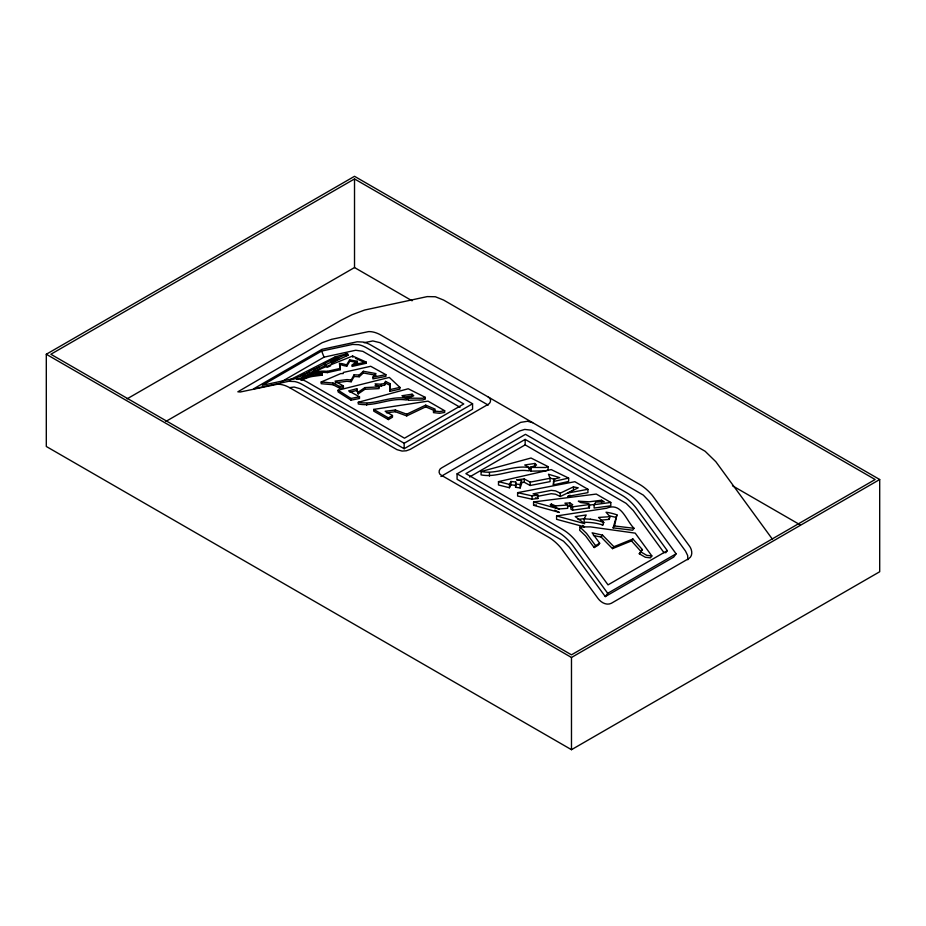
<?xml version="1.0" encoding="UTF-8"?>
<svg xmlns="http://www.w3.org/2000/svg" width="926" height="926" viewBox="0 0 926 926"><rect width="100%" height="100%" fill="white"/><g stroke="black" fill="none" stroke-linecap="round" stroke-linejoin="round"><path stroke-width="1.39" d="M335.062 382.843L347.042 381.292L351.185 381.755L351.185 380.054L354.091 374.798L359.219 375.053L363.316 371.257L376.014 373.583L372.889 377.171L372.889 378.884L385.899 376.384L385.899 374.671L370.701 366.279L343.326 372.437L343.257 373.548L340.687 373.606L321.195 381.987L321.195 383.7L333.013 384.741L339.541 388.133L343.419 387.67L343.419 385.968L335.062 381.142L347.042 379.579L351.185 380.054M457.085 473.823L457.085 479.286L563.506 541.189L569.363 547.301L605.28 596.587L673.688 557.093L676.107 553.817L640.942 505.654A38.938 22.479 60 0 0 636.486 500.515A37.318 21.541 60 0 0 626.89 492.863L525.493 434.329L457.085 473.823L558.482 532.357A37.318 21.541 60 0 1 568.078 540.008A38.938 22.479 60 0 1 572.534 545.148L607.699 593.311L605.28 596.587M469.586 476.959L525.169 444.874L525.169 439.41L622.33 495.503A37.318 21.541 60 0 1 631.926 503.154A38.938 22.479 60 0 1 636.382 508.293L667.31 550.646L665.69 552.834M384.776 383.271L381.176 384.267L375.099 383.85L379.081 386.918L379.081 388.619L364.902 389.29L358.188 393.886L356.811 388.688L348.639 390.899L359.496 396.791L359.496 398.493L351.047 400.159L338.083 391.906L338.083 390.205L389.325 377.426L399.928 387.392L399.928 389.105L389.823 391.351L390.205 383.711L385.54 381.396L384.776 384.973L381.176 385.98L375.099 385.552M389.823 391.351L390.205 383.711M550.067 478.279L530.17 482.133L524.255 478.939L516.592 479.853L521.558 480.49L521.558 483.847L520.18 487.944L515.585 487.284L515.713 482.006L510.92 481.474L509.439 484.391L509.439 487.747L498.489 484.981L498.489 481.636L551.19 469.575L568.633 478.094L568.633 481.439L553.389 484.877L553.91 479.159L559.755 477.642L548.481 474.239L550.067 478.279L550.067 481.624L530.17 485.479L524.255 482.284L520.424 482.747M515.585 487.284L515.713 482.006M593.416 535.517L601.136 537.045L612.514 548.632L631.497 540.9L641.023 551.549L642.413 549.627L632.898 538.99L613.915 546.722L602.537 535.135L592.119 532.82L599.678 543.261L598.289 545.171L594.168 547.555L585.579 535.899L579.63 530.204L580.127 526.94L590.418 526.882L635.213 533.133L651.858 555.947L650.469 557.869L645.341 557.255L639.276 553.748L640.665 551.838L646.742 555.334L651.858 555.947M687.833 559.744L687.671 555.542L685.518 551.097L649.172 501.232L643.315 495.109L531.547 430.22L524.741 429.421L519.474 431.041L440.915 476.496M553.389 484.877L553.91 479.159M600.962 520.146L609.181 519.382L609.979 516.685L606.044 512.217L608.255 512.564A46.867 38.163 7.7 0 1 615.686 514.428L616.924 514.856L614.517 525.968L613.116 527.878L632.632 530.216L634.032 528.295C625.93 520.412 621.635 501.811 606.553 508.258L556.584 515.956L556.584 519.312L584.468 526.871L582.662 525.389M613.116 527.878L616.924 514.856M520.18 487.944L520.18 484.587L521.558 480.49M601.692 524.625L602.826 524.996L603.764 522.461L598.555 517.437L609.979 516.685M384.776 384.973L385.54 381.396M509.439 487.747L510.92 484.819L510.92 481.474M601.68 524.66A43.58 35.466 5.9 0 0 587.964 522.38L584.156 522.206L584.156 518.849L586.216 514.972L575.254 516.604L584.711 523.688L556.584 515.956M351.185 381.755L354.091 376.5L354.091 374.798M346.579 364.913C336.705 361.615 338.418 365.087 346.799 366.164L346.579 364.913L349.634 359.867L357.274 361.267L357.494 362.517L352.007 366.441L366.326 363.247L366.106 361.997L352.621 356.035L322.063 368.316L300.869 378.769L301.089 380.019L308.948 377.264A33.544 26.368 26 0 1 314.331 376.199L322.341 375.123L322.121 373.873L314.157 373.433L312.768 373.687L312.988 374.937M346.799 366.164L349.854 361.117L349.634 359.867M554.801 510.18L559.35 512.425L533.573 505.307L533.573 501.961L596.275 494.067L610.801 502.459L610.801 505.804L594.133 508.038L594.133 504.682L595.927 502.031L604.203 501.753L601.553 500.225L589.144 501.799L578.322 501.186L580.671 502.54L588.38 503.501L589.445 504.508L589.445 507.853L572.615 510.18L570.902 509.184L570.902 505.839L572.754 504.774L569.953 502.957L564.918 503.165L567.719 504.971L567.719 508.316L558.228 509.034M601.136 537.045L602.537 535.135M594.168 547.555L595.568 545.645L599.678 543.261M612.514 548.632L613.915 546.722M631.497 540.9L632.898 538.99M354.091 376.5L359.219 376.766L363.316 372.97L376.014 375.296M639.276 553.748L642.413 549.627M433.484 410.936L435.22 409.211L425.705 405.148L406.722 414.2L395.344 409.998L385.17 411.26L392.485 415.496L392.485 417.198L388.376 419.582L373.722 411.121L373.722 409.408L428.02 401.132L444.677 410.739L444.677 412.452L439.549 413.285L433.484 412.637L433.484 410.936L439.549 411.584L444.677 410.739M357.274 361.267L351.787 365.191L366.106 361.997M358.188 392.184L364.902 387.589L379.081 386.918M302.906 374.382L305.036 374.266L313.625 368.907L314.875 368.976L325.142 363.686L325.767 365.307L315.511 370.597L314.261 370.527L305.673 375.875L303.543 376.002L302.906 374.382L300.823 375.435L302.929 375.4L303.554 377.021L296.887 379.428M46.3 354.253L354.519 176.31L879.7 479.518L879.7 571.747L571.481 749.69L46.3 446.482L46.3 354.253L571.481 657.472L879.7 479.518M354.519 178.938L50.861 354.253L571.481 654.832L875.139 479.518L354.519 178.938L354.519 267.545L127.082 398.851M165.87 421.423L341.034 320.28L351.903 314.782L364.578 310.048L427.222 296.609L435.347 296.748L443.589 300.047L705.149 451.286L715.856 461.727L772.539 539.372M321.635 351.07L262.347 385.297L293.276 378.653L299.283 378.908A37.202 21.483 60 0 1 307.339 382.102L404.488 438.195L463.776 403.967L366.627 347.875A37.179 21.472 60 0 0 358.57 344.692L352.563 344.426L321.635 351.07L324.054 357.147L355.734 350.248L362.818 351.336L460.037 407.266M280.833 382.102L324.054 357.147M373.722 409.408L388.376 417.869L392.485 415.496M472.573 403.771L371.187 345.236A37.179 21.472 60 0 0 363.131 342.053L357.123 341.798L321.959 349.357L253.562 388.851L288.715 381.292L294.723 381.547A37.202 21.483 60 0 1 302.779 384.73L404.164 443.265L472.573 403.771L472.573 409.234L404.164 448.728L300.209 388.758L294.167 387.045L289.734 387.624M525.169 439.41L465.882 473.637L563.043 529.73A37.318 21.541 60 0 1 572.638 537.381A38.938 22.479 60 0 1 577.095 542.52L608.023 584.873L667.31 550.646M607.699 593.311L676.107 553.817M338.766 358.906L331.242 363.096L348.118 355.202L347.481 353.593L335.281 356.799L289.514 380.065M304.133 374.567L309.215 371.986M315.569 368.756L319.389 366.812M570.057 495.236L567.719 496.405L587.929 492.632L587.929 489.287L574.872 481.705L517.611 492.667L517.611 496.023L532.103 499.218L537.937 498.477L537.937 495.132L533.052 493.871L551.236 490.352L555.577 490.873L560.276 493.153L573.437 486.868L578.218 487.794L567.719 493.06L587.929 489.287M301.089 380.019L311.958 374.683M325.767 365.307L324.332 363.524L336.381 357.679L338.129 357.297L330.605 361.487L347.481 353.593M324.957 365.133L337.006 359.288M386.431 412.811L395.344 411.711L406.722 415.901L425.705 406.85L435.22 410.924M537.254 496.405L551.236 493.697L555.577 494.218L560.276 496.498L573.437 490.213L573.437 486.868M312.768 373.687L318.706 371.488A31.959 24.886 28.6 0 1 324.158 371.141L327.283 371.338L339.981 368.467L340.201 369.717L327.503 372.588L324.366 372.379A31.959 24.886 28.6 0 0 318.938 372.75L317.178 373.074M327.017 367.39L330.651 365.805M567.719 504.971L555.507 505.885L551.421 504.103L550.252 504.601L559.35 509.08L533.573 501.961M407.614 398.157L413.772 395.784L412.105 394.198L401.942 395.738L406.375 398.296L406.375 399.997C389.962 397.289 374.335 407.22 358.281 403.991L358.281 402.278L408.216 388.77L425.312 397.37L425.312 399.083L422.788 399.951L408.297 400.264L407.614 398.157L422.788 398.249L425.312 397.37M530.413 467.422L536.559 465.037L534.904 463.451L524.741 464.991L529.163 467.549L529.163 470.894C512.749 468.186 497.123 478.117 481.069 474.876L481.069 471.531L531.015 458.023L548.111 466.635L548.111 469.98L545.588 470.848L531.084 471.16L530.413 470.767L530.413 467.422L545.588 467.503L548.111 466.635M289.583 380.227L302.929 375.4M300.869 378.769L308.728 376.014A33.544 26.368 26 0 1 314.111 374.949L322.121 373.873M349.993 392.242L356.811 390.402L356.811 388.688M345.502 355.723L348.118 355.202M553.389 481.52L568.633 478.094M389.823 389.649L399.928 387.392M358.281 402.278C374.335 405.519 389.962 395.576 406.375 398.296M481.069 471.531C497.123 474.772 512.749 464.829 529.163 467.549M364.068 342.724L372.831 340.942L380.019 342.689L488.21 405.102M338.083 390.205L351.047 398.458L359.496 396.791M372.889 377.171L385.899 374.671M403.215 397.254L412.105 395.9L412.105 394.198M528.549 467.757L533.631 466.993M577.986 519.544L584.85 518.525M570.902 505.839L572.615 506.835L589.445 504.508M594.133 504.682L610.801 502.459M589.144 505.145L594.654 504.45M517.611 492.667L532.103 495.873L537.937 495.132M533.573 505.307L536.42 504.948M321.195 381.987L333.013 383.04L339.541 386.42L343.419 385.968M567.441 506.406L569.953 506.302L571.817 507.517M315.824 374.544L317.294 374.498M584.156 518.849L590.452 519.208M510.92 484.819L515.713 485.363M614.517 525.968L634.032 528.295M515.585 483.939L520.18 484.587M349.854 361.117L357.494 362.517M320.303 374.729L322.341 375.123M324.332 363.524L325.142 363.686M610.188 515.99L615.987 517.391M498.489 481.636L509.439 484.391M535.494 497.852L537.937 498.477M549.731 477.966L554.743 479.483M602.56 521.998L603.764 522.461M355.41 358.269L366.326 363.247M532.658 422.673L527.588 421.261L520.667 422.36L441.945 467.711C438.6 468.973 437.882 473.857 441.459 475.327L548.4 537.08A38.464 22.212 60 0 1 561.052 548.03L598.103 598.543C600.962 602.456 606.53 605.708 611.299 603.301L688.828 558.54C693.261 555.797 692.104 549.407 689.314 545.877L652.274 495.364A38.464 22.212 60 0 0 639.611 484.402L381.257 335.258A38.464 22.212 60 0 0 368.606 331.601L331.554 339.321L322.213 342.678L237.855 391.802L240.343 391.987L277.395 384.244A38.464 22.212 60 0 1 290.046 387.901L396.999 449.666L402.069 451.066L406.34 450.788L410.195 449.376L487.713 404.616C491.058 403.354 491.787 398.469 488.21 396.999M385.54 383.109L390.205 385.413M354.519 267.545L412.082 300.788M732.466 485.756L800.052 524.776M525.169 444.874L626.126 503.362L633.21 510.446L664.046 552.764M579.931 527.056L586.586 533.445L595.568 545.645M588.38 506.846L589.445 507.853M602.224 524.313L602.826 524.996M608.671 518.687L609.181 519.382M356.811 390.402L358.188 393.886M335.281 356.799L335.918 358.42M314.875 368.976L315.511 370.597M313.625 368.907L314.261 370.527M305.036 374.266L305.673 375.875M352.621 356.035L352.841 357.286M327.283 371.338L327.503 372.588M316.935 371.824L317.155 373.074M339.425 363.224L339.807 365.897M339.587 364.647L339.946 367.205M339.726 365.955L340.201 369.717M404.164 443.265L404.164 448.728M601.553 500.225L601.553 502.459M572.615 506.835L572.615 510.18M571.481 657.472L571.481 749.69M569.953 502.957L569.953 506.302M560.276 493.153L560.276 496.498M555.507 505.885L555.507 508.119M551.421 504.103L551.421 506.337M534.904 463.451L534.904 466.797M532.103 495.873L532.103 499.218M531.084 467.815L531.084 471.16M530.17 482.133L530.17 485.479M524.255 478.939L524.255 482.284M489.46 472.781L489.46 476.126M425.705 405.148L425.705 406.85M408.297 398.55L408.297 400.264M406.722 414.2L406.722 415.901M395.344 409.998L395.344 411.711M388.376 417.869L388.376 419.582M381.176 384.267L381.176 385.98M366.673 403.528L366.673 405.229M364.902 387.589L364.902 389.29M363.316 371.257L363.316 372.97M359.219 375.053L359.219 376.766M351.047 398.458L351.047 400.159M339.541 386.42L339.541 388.133M333.013 383.04L333.013 384.741M590.452 519.255A44.367 35.929 11.3 0 1 602.548 522.044"/></g></svg>
